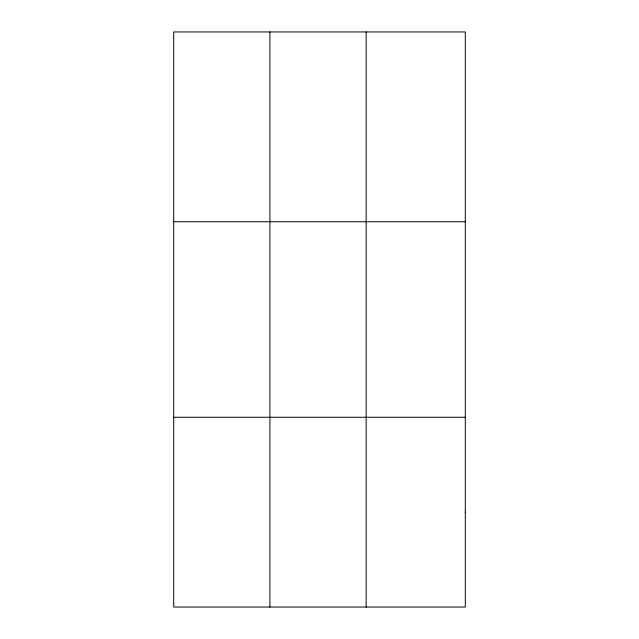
<?xml version="1.0" encoding="UTF-8"?>
<svg xmlns="http://www.w3.org/2000/svg" width="639" height="639" viewBox="0 0 639 639"><rect width="100%" height="100%" fill="white"/><g stroke="black" fill="none" stroke-linecap="round" stroke-linejoin="round"><path stroke-width="0.96" d="M269.93 31.95L269.93 607.05M366.155 31.95L366.155 607.05M173.696 221.733L465.304 221.733M173.696 417.267L465.304 417.267M465.304 512.159L465.304 607.05L173.696 607.05L173.696 31.95L465.304 31.95L465.304 512.159"/></g></svg>
